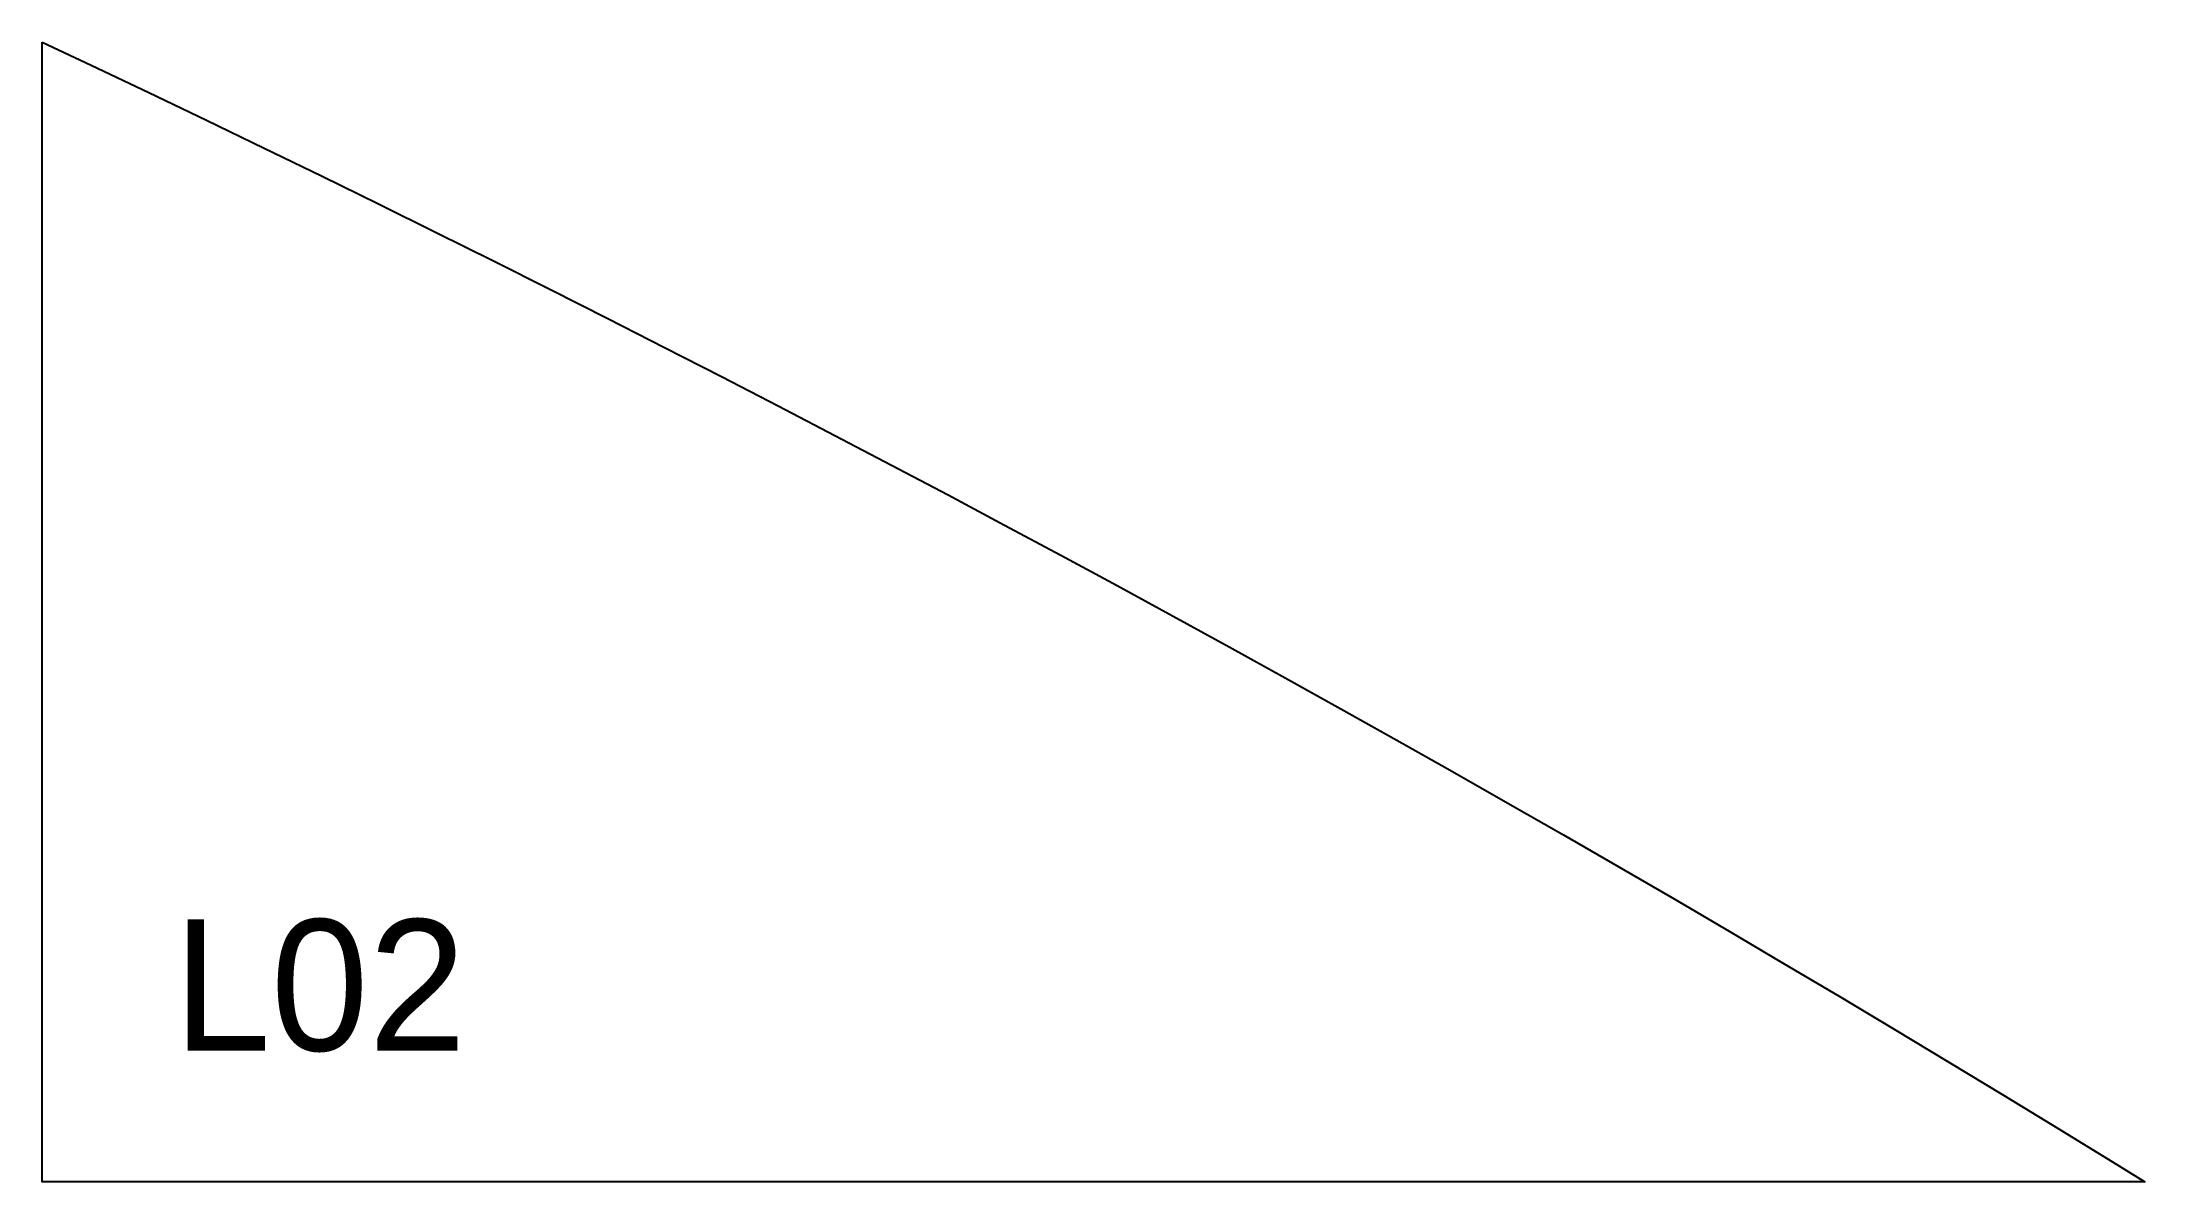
# Model space of a CAD drawing. Header units: millimetres. Extents: x 0 to 641, y 0 to 347.
import ezdxf

# ---------------------------------------------------------------- set-up
doc = ezdxf.new("R2010")
doc.units = ezdxf.units.MM
doc.layers.add('CUT', color=1, linetype='Continuous')
doc.layers.add('ID', color=3, linetype='Continuous')

msp = doc.modelspace()

# ---------------------------------------------------------------- linework, layer by layer
at = {"layer": 'CUT'}
msp.add_lwpolyline([(0, 347.39), (14.97, 340.33), (32.57, 331.98), (50.15, 323.57), (67.69, 315.1), (85.21, 306.58), (102.71, 298.01), (120.18, 289.39), (137.62, 280.71), (155.03, 271.97), (172.42, 263.19), (189.78, 254.35), (207.11, 245.46), (224.42, 236.51), (241.7, 227.51), (258.95, 218.46), (276.17, 209.36), (293.37, 200.2), (310.54, 190.99), (327.68, 181.73), (344.79, 172.41), (361.87, 163.05), (378.92, 153.63), (395.94, 144.15), (412.94, 134.63), (429.9, 125.05), (446.84, 115.42), (463.75, 105.74), (480.62, 96.01), (497.47, 86.23), (514.29, 76.39), (531.07, 66.51), (547.83, 56.57), (564.55, 46.58), (581.25, 36.54), (597.91, 26.44), (614.54, 16.3), (631.14, 6.11), (641.02, 0), (0, 0), (0, 347.39)], close=True, dxfattribs=at)

# ---------------------------------------------------------------- texts
at = {"layer": 'ID'}
msp.add_text('L02', height=40, dxfattribs=at).set_placement((40, 40))

doc.saveas('drawing.dxf')
